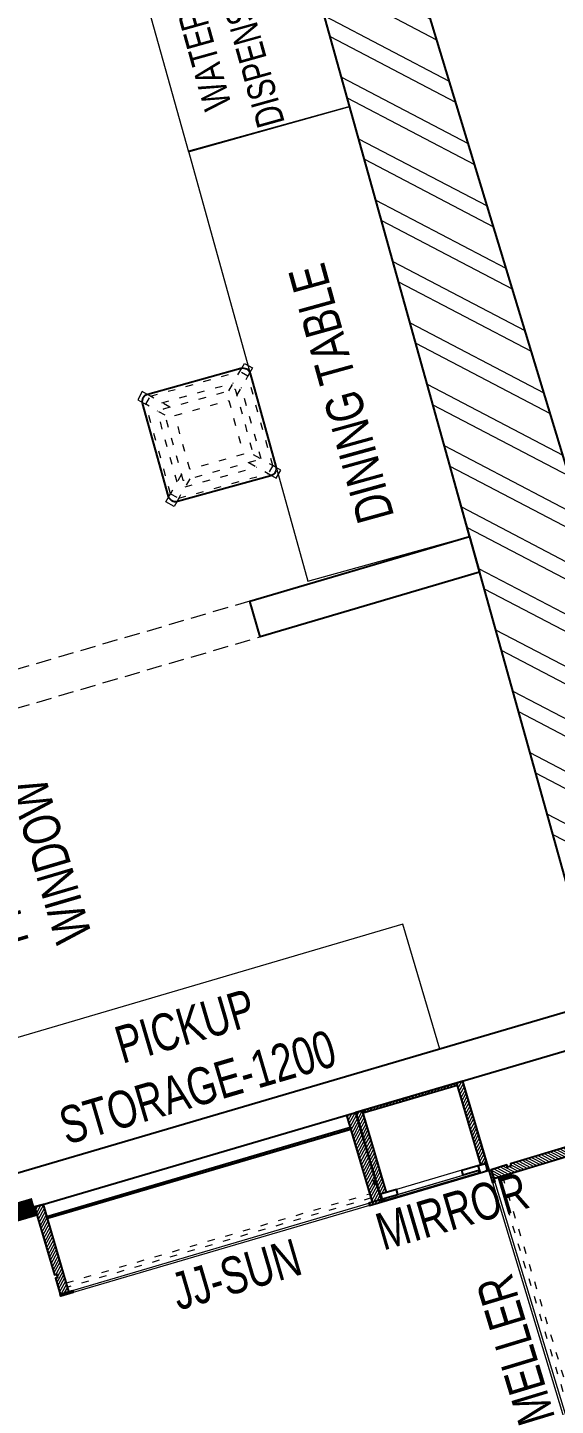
# Model space of a CAD drawing. Header units: feet. Extents: x 9017989 to 9027702, y -5945137 to -5930320.
# Drawn here: x 9023226 to 9024644, y -5935952 to -5932246 of the extents above; entities that cross this region are included whole.
import ezdxf

# ---------------------------------------------------------------- set-up
doc = ezdxf.new("R2010")
doc.units = ezdxf.units.FT
doc.header["$LTSCALE"] = 33
doc.header["$MEASUREMENT"] = 0
doc.linetypes.add('a_p6_plan_L18$0$HIDDEN', pattern=[0.375, 0.25, -0.125])
doc.linetypes.add('ACAD_ISO03W100', pattern=[30, 12, -18])
doc.layers.add('A-WALL', color=1, linetype='Continuous')
for name, color, linetype, lineweight in [('A-WALL HATCH', 251, 'Continuous', 0), ('LENS-CURTAIN', 5, 'a_p6_plan_L18$0$HIDDEN', 9), ('LENS-PARTITION', 21, 'Continuous', 25), ('LENS-TEXT', 31, 'Continuous', 5), ('LENS_DIMENSION', 193, 'Continuous', 0), ('LENS_TEXT', 31, 'Continuous', 5), ('LK-FF&E WALL', 1, 'Continuous', 9), ('LK-FLUTTED FINISH', 20, 'Continuous', 30), ('LN-ELEVATION-1', 81, 'Continuous', 25), ('LN-ELEVATION-2', 103, 'Continuous', 20), ('LN-ELEVATION-3', 125, 'Continuous', 18), ('LN-ELEVATION-4', 145, 'Continuous', 13), ('LN-ELEVATION-5', 167, 'Continuous', 5), ('LN-HATCH', 251, 'Continuous', 0), ('PLANO-TXT', 252, 'Continuous', 5)]:
    doc.layers.add(name, color=color, linetype=linetype, lineweight=lineweight)
doc.styles.add('LK TXT', font='GILC____.TTF', dxfattribs={"height": 100})
doc.styles.get("Standard").update_dxf_attribs({"font": 'GILC____.TTF'})
pattern_1 = [(45, (4208834.247, 1706614.74), (-4.4901280605, 4.4901280605), [])]
pattern_2 = [(45, (4209134.247, 1706614.74), (-4.4901280605, 4.4901280605), [])]

# ---------------------------------------------------------------- blocks, each defined once
blk = doc.blocks.new('A$Ca1a97255')
at = {"layer": 'A-WALL HATCH'}
h = blk.add_hatch(dxfattribs=at)
h.set_pattern_fill('ANSI32', color=256, scale=333, angle=0.9716)
h.set_pattern_definition([(45.971575, (-3777818.6, 5465605.54), (-89.7845112, 86.7900177), []), (45.971575, (-3777759.75, 5465606.54), (-89.7845112, 86.7900177), [])])
h.paths.add_polyline_path([(-6000.2, -51.3), (-5948.2, 179.1), (-11748, 129.5), (-11708.4, 305.1), (-13018, 274.3), (-13105.2, -112.1)])
h.paths.add_polyline_path([(-6153.9, 5765), (-6102, 5995), (-11410.1, 5995), (-11494.5, 5620.8), (-11182.3, 5550.4), (-11133.9, 5765)])
h.paths.add_polyline_path([(-3545.8, 5727.9), (-3485.5, 5995), (-5134.4, 5995), (-5172.9, 5824.1)])
h.paths.add_polyline_path([(-1284.3, -11), (-1226.5, 245.2), (-5046.1, 298.7), (-5123.4, -43.8)])
h.paths.add_polyline_path([(-437, 427.5), (-187.1, 429.7), (-2437.3, 5598.8), (-2679.5, 5578.9)])
at = {"layer": 'A-WALL'}
for p, q in [((-5046.1, 298.7), (-1226.5, 245.2)), ((-13647.3, -116.7), (0, 0))]:
    blk.add_line(p, q, dxfattribs=at)
blk = doc.blocks.new('Stool')
at = {"layer": 'LN-ELEVATION-1', "ltscale": 0.5}
blk.add_lwpolyline([(-130, 300), (130, 300, -0.414214), (150, 280), (150, 20, -0.414214), (130, 0), (-130, 0, -0.414214), (-150, 20), (-150, 280, -0.414214)], format="xyb", close=True, dxfattribs=at)
at = {"layer": 'LN-ELEVATION-3', "linetype": 'ACAD_ISO03W100', "ltscale": 0.05}
for p, q in [((-100, 232.3), (-142.4, 274.7)), ((-142.4, 274.7), (-142.4, 25.3)), ((-82.3, 250), (-124.7, 292.4)), ((-124.7, 292.4), (124.7, 292.4)), ((-99.7, 267.4), (99.7, 267.4)), ((82.3, 250), (124.7, 292.4)), ((100, 232.3), (142.4, 274.7)), ((142.4, 274.7), (142.4, 25.3)), ((-117.4, 249.7), (-117.4, 50.3)), ((117.4, 249.7), (117.4, 50.3)), ((-100, 67.7), (-142.4, 25.3)), ((-82.3, 50), (-124.7, 7.6)), ((82.3, 50), (124.7, 7.6)), ((100, 67.7), (142.4, 25.3)), ((-124.7, 7.6), (124.7, 7.6)), ((-99.7, 32.6), (99.7, 32.6))]:
    blk.add_line(p, q, dxfattribs=at)
for points in [[(-132.2, 299.9), (-124.7, 292.4), (-142.4, 274.7), (-149.9, 282.2)], [(132.2, 299.9), (124.7, 292.4), (142.4, 274.7), (149.9, 282.2)], [(-132.2, 0.1), (-124.7, 7.6), (-142.4, 25.3), (-149.9, 17.8)], [(132.2, 0.1), (124.7, 7.6), (142.4, 25.3), (149.9, 17.8)]]:
    blk.add_lwpolyline(points, dxfattribs=at)
for points in [[(-100, 250), (100, 250), (100, 50), (-100, 50)], [(-75, 225), (75, 225), (75, 75), (-75, 75)]]:
    blk.add_lwpolyline(points, close=True, dxfattribs=at)
at = {"layer": 'LN-ELEVATION-5', "ltscale": 0.5}
for points in [[(-149.9, 282.2), (-160.1, 292.4), (-142.4, 310.1), (-132.2, 299.9)], [(149.9, 282.2), (160.1, 292.4), (142.4, 310.1), (132.2, 299.9)], [(-149.9, 17.8), (-160.1, 7.6), (-142.4, -10.1), (-132.2, 0.1)], [(149.9, 17.8), (160.1, 7.6), (142.4, -10.1), (132.2, 0.1)]]:
    blk.add_lwpolyline(points, dxfattribs=at)
blk = doc.blocks.new('JJ SH 900')
at = {"layer": 'LN-HATCH', "ltscale": 0.5}
h = blk.add_hatch(dxfattribs=at)
h.set_pattern_fill('ANSI31', color=256, scale=50)
h.paths.add_polyline_path([(-911.8, 0), (-911.8, -190), (-905.8, -190), (-905.8, -200), (-911.8, -200), (-911.8, -244), (-886.8, -244), (-886.8, 0)])
h = blk.add_hatch(dxfattribs=at)
h.set_pattern_fill('ANSI31', color=256, scale=2)
h.set_pattern_definition(pattern_1)
h.paths.add_polyline_path([(-11.8, 0), (-11.8, -190), (-17.8, -190), (-17.8, -200), (-11.8, -200), (-11.8, -244), (-36.8, -244), (-36.8, 0)])
h = blk.add_hatch(dxfattribs=at)
h.set_pattern_fill('ANSI31', color=256, scale=2)
h.set_pattern_definition(pattern_2)
h.paths.add_polyline_path([(-36.8, -40), (-886.8, -40), (-886.8, -34), (-36.8, -34)])
h = blk.add_hatch(dxfattribs=at)
h.set_pattern_fill('ANSI31', color=256, scale=2)
h.set_pattern_definition(pattern_2)
h.paths.add_polyline_path([(-876.8, -244), (-876.8, -250), (-911.8, -250), (-911.8, -244)])
h = blk.add_hatch(dxfattribs=at)
h.set_pattern_fill('ANSI31', color=256, scale=2)
h.set_pattern_definition(pattern_1)
h.paths.add_polyline_path([(-46.8, -244), (-46.8, -250), (-11.8, -250), (-11.8, -244)])
at = {"layer": 'LN-ELEVATION-1', "ltscale": 0.5}
for points in [[(-911.8, 0), (-911.8, -190), (-905.8, -190), (-905.8, -200), (-911.8, -200), (-911.8, -244), (-886.8, -244), (-886.8, 0)], [(-11.8, 0), (-11.8, -190), (-17.8, -190), (-17.8, -200), (-11.8, -200), (-11.8, -244), (-36.8, -244), (-36.8, 0)], [(-36.8, -40), (-886.8, -40), (-886.8, -34), (-36.8, -34)], [(-876.8, -244), (-876.8, -250), (-911.8, -250), (-911.8, -244)], [(-46.8, -244), (-46.8, -250), (-11.8, -250), (-11.8, -244)]]:
    blk.add_lwpolyline(points, close=True, dxfattribs=at)
at = {"layer": 'LN-ELEVATION-3', "ltscale": 0.5}
for p, q in [((-886.8, 0), (-36.8, 0)), ((-876.8, -244), (-46.8, -244)), ((-46.8, -250), (-876.8, -250))]:
    blk.add_line(p, q, dxfattribs=at)
at = {"layer": 'LN-ELEVATION-4', "linetype": 'ACAD_ISO03W100', "ltscale": 0.05}
blk.add_lwpolyline([(-886.8, -220), (-36.8, -220), (-36.8, -232), (-886.8, -232)], close=True, dxfattribs=at)
blk = doc.blocks.new('MIRROR')
at = {"layer": 'LN-HATCH', "ltscale": 0.5}
h = blk.add_hatch(dxfattribs=at)
h.set_pattern_fill('ANSI31', color=256, scale=2)
h.set_pattern_definition([(45, (4060433.7416, 1708720.787), (-4.4901280605, 4.4901280605), [])])
h.paths.add_polyline_path([(212.9, 101.3), (230.9, 101.3), (230.9, -127.7), (212.9, -127.7)])
h.paths.add_polyline_path([(230.9, 95.3), (494.9, 95.3), (494.9, 101.3), (230.9, 101.3)])
h.paths.add_polyline_path([(512.9, 101.3), (494.9, 101.3), (494.9, -127.7), (512.9, -127.7)])
at = {"layer": 'Defpoints'}
blk.add_lwpolyline([(512.9, 101.3), (212.9, 101.3), (212.9, -148.7), (512.9, -148.7)], close=True, dxfattribs=at)
at = {"layer": 'LN-ELEVATION-1'}
for points in [[(212.9, 101.3), (230.9, 101.3), (230.9, -127.7), (212.9, -127.7)], [(230.9, 95.3), (494.9, 95.3), (494.9, 101.3), (230.9, 101.3)], [(512.9, 101.3), (494.9, 101.3), (494.9, -127.7), (512.9, -127.7)], [(259.9, -141.7), (259.9, -127.7), (214.9, -127.7), (214.9, -148.7), (223.9, -148.7), (223.9, -147.2), (216.4, -147.2), (216.4, -141.7)], [(442.9, -141.7), (442.9, -127.7), (487.9, -127.7), (487.9, -148.7), (478.9, -148.7), (478.9, -147.2), (486.4, -147.2), (486.4, -141.7)], [(504.9, -148.7), (504.9, -147.2), (509.4, -147.2), (509.4, -129.2), (487.9, -129.2), (487.9, -127.7), (510.9, -127.7), (510.9, -148.7)]]:
    blk.add_lwpolyline(points, close=True, dxfattribs=at)
at = {"layer": 'LN-ELEVATION-2', "color": 4, "lineweight": 0}
blk.add_lwpolyline([(216.4, -141.7), (486.4, -141.7), (486.4, -147.2), (216.4, -147.2)], close=True, dxfattribs=at)
at = {"layer": 'LN-ELEVATION-2'}
blk.add_lwpolyline([(259.9, -141.7), (442.9, -141.7), (442.9, -127.7), (259.9, -127.7)], close=True, dxfattribs=at)
at = {"layer": 'LN-ELEVATION-4', "ltscale": 0.5}
blk.add_line((478.9, -148.7), (223.9, -148.7), dxfattribs=at)

msp = doc.modelspace()

# ---------------------------------------------------------------- linework, layer by layer
at = {"layer": 'LENS-CURTAIN', "ltscale": 5}
msp.add_lwpolyline([(9023131.4, -5934096), (9023851, -5933884.5), (9023822.8, -5933788.5), (9023103.2, -5934000)], close=True, dxfattribs=at)
at = {"layer": 'LENS-PARTITION'}
for points in [[(9024440.6, -5933711.2), (9023851, -5933884.5), (9023822.8, -5933788.5), (9024413.7, -5933614.8)], [(9022750.3, -5935458.8), (9022778.5, -5935554.7), (9024789.7, -5934963.5), (9024762.9, -5934867.2)]]:
    msp.add_lwpolyline(points, close=True, dxfattribs=at)
at = {"layer": 'LK-FF&E WALL'}
for points in [[(9024091.5, -5932458.9), (9023972.4, -5932032.5), (9023538.9, -5932153.5), (9023658, -5932580)], [(9024412.2, -5933615.3), (9024091.5, -5932458.9), (9023657.8, -5932579), (9023978.5, -5933735.3)], [(9024333.3, -5934993.5), (9024234.6, -5934657.7), (9023083.3, -5934996.1), (9023182, -5935331.9)]]:
    msp.add_lwpolyline(points, close=True, dxfattribs=at)
at = {"layer": 'LK-FLUTTED FINISH', "linetype": 'ACAD_ISO03W100', "ltscale": 0.05, "const_width": 50}
msp.add_lwpolyline([(9023244.1, -5935417.9), (9021243.5, -5936006), (9021373.3, -5936447.7)], dxfattribs=at)

# ---------------------------------------------------------------- block references
at = {"layer": 'LENS_DIMENSION', "rotation": 106.3809290552491}
msp.add_blockref('A$Ca1a97255', (9023741, -5930353.1), dxfattribs=at)
at = {"layer": 'LK-FF&E WALL'}
for name, p, rotation in [('Stool', (9023858.5, -5933301.6), 105.4705806014004), ('MIRROR', (9023931.9, -5935321.4), 16.38092905524912), ('JJ SH 900', (9024118.9, -5935160.8), 16.38092905524912), ('JJ SH 900', (9024969.8, -5936119.4), 286.8709591372285)]:
    msp.add_blockref(name, p, dxfattribs=dict(at, rotation=rotation))

# ---------------------------------------------------------------- texts
at = {"layer": 'LENS-TEXT', "color": 0, "linetype": 'Continuous', "ltscale": 3, "attachment_point": 5, "style": 'LK TXT'}
for s, width, gutter_width, insert, char_height, rotation in [('WATER \\PDISPENSER', 264.162, 0.75, (9023761.8, -5932314.3), 75, 105.6041), ('DINING TABLE', 783.964, 1, (9024069.1, -5933230.3), 100, 105.4706), (' PICKUP STORAGE-1200', 1099.487, 1, (9023659.3, -5935016), 100, 16.3809)]:
    msp.add_mtext_dynamic_manual_height_columns(s, width=width, gutter_width=gutter_width, heights=[0], dxfattribs=dict(at, insert=insert, char_height=char_height, rotation=rotation))
at = {"layer": 'LENS_TEXT', "linetype": 'Continuous', "ltscale": 3, "insert": (9023209.3, -5934510.6), "char_height": 100, "attachment_point": 5, "rotation": 106.3809}
msp.add_mtext_dynamic_manual_height_columns('PICKUP WINDOW', width=471.96, gutter_width=1, heights=[0], dxfattribs=at)
at = {"layer": 'LENS_TEXT', "linetype": 'Continuous', "ltscale": 3, "insert": (9024367, -5935429.6, -23744), "char_height": 100, "width": 324.474, "attachment_point": 5, "rotation": 16.3809, "style": 'LK TXT'}
msp.add_mtext('{\\C7;MIRROR}', dxfattribs=at)
at = {"layer": 'PLANO-TXT', "linetype": 'Continuous', "ltscale": 3, "char_height": 100, "width": 149.547, "attachment_point": 5, "style": 'LK TXT'}
for s, insert, rotation in [('JJ-SUN', (9023786.5, -5935599.7, -23744), 16.3809), ('MELLER', (9024536.9, -5935802.8), 106.871)]:
    msp.add_mtext(s, dxfattribs=dict(at, insert=insert, rotation=rotation))

doc.saveas('drawing.dxf')
